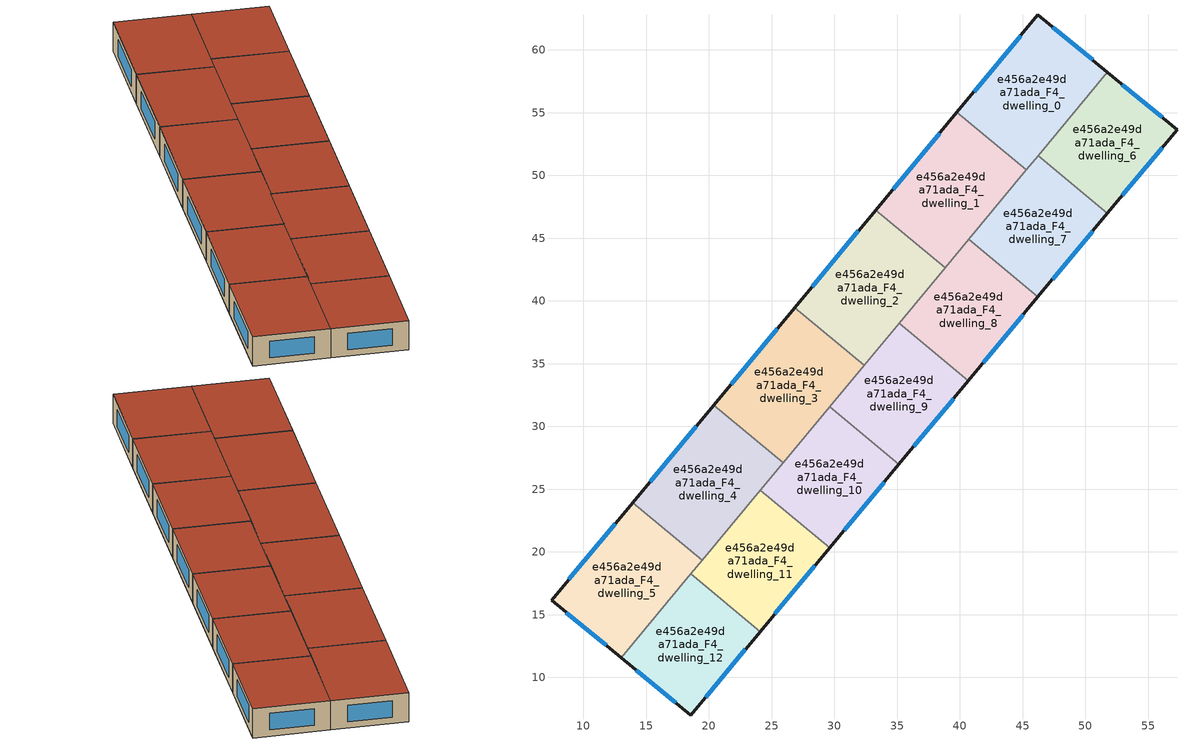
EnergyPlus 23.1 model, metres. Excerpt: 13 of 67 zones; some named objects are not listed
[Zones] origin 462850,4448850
e456a2e49da71ada_F4_dwelling_0
 floor to e456a2e49da71ada_F3_dwelling_0 (EU_floor_Construction): 51.76,58.22 45.29,50.43 39.77,55.02 46.22,62.79 z12
 wall outside (EU_wall_Construction): 51.76,58.22 46.22,62.79 39.77,55.02 z12:15
 wall to e456a2e49da71ada_F4_dwelling_1 (EU_wall_Construction): 39.77,55.02 45.29,50.43 z12:15
 wall to e456a2e49da71ada_F4_dwelling_6 (EU_wall_Construction): 46.23,51.57 51.76,58.22 z12:15
 wall to e456a2e49da71ada_F4_dwelling_7 (EU_wall_Construction): 45.29,50.43 46.23,51.57 z12:15
 window (EU_Window_Construction): 50.57,59.2 47.41,61.81 / 44.84,61.13 41.15,56.68 z12.64:14.36
 roof outside (EU_roof_Construction): 45.29,50.43 51.76,58.22 46.22,62.79 39.77,55.02 z15
e456a2e49da71ada_F4_dwelling_1
 floor to e456a2e49da71ada_F3_dwelling_1 (EU_floor_Construction): 45.29,50.43 38.83,42.66 33.31,47.24 39.77,55.02 z12
 wall outside (EU_wall_Construction): 39.77,55.02 33.31,47.24 z12:15
 wall to e456a2e49da71ada_F4_dwelling_2 (EU_wall_Construction): 33.31,47.24 38.83,42.66 z12:15
 wall to e456a2e49da71ada_F4_dwelling_7 (EU_wall_Construction): 40.7,44.9 45.29,50.43 z12:15
 wall to e456a2e49da71ada_F4_dwelling_8 (EU_wall_Construction): 38.83,42.66 40.7,44.9 z12:15
 window (EU_Window_Construction): 38.38,53.36 34.69,48.91 z12.64:14.36
 roof outside (EU_roof_Construction): 38.83,42.66 45.29,50.43 39.77,55.02 33.31,47.24 z15
e456a2e49da71ada_F4_dwelling_10
 floor to e456a2e49da71ada_F3_dwelling_10 (EU_floor_Construction): 35.15,26.99 29.62,20.32 24.09,24.91 29.63,31.58 z12
 wall outside (EU_wall_Construction): 29.62,20.32 35.15,26.99 z12:15
 wall to e456a2e49da71ada_F4_dwelling_9 (EU_wall_Construction): 35.15,26.99 29.63,31.58 z12:15
 wall to e456a2e49da71ada_F4_dwelling_11 (EU_wall_Construction): 24.09,24.91 29.62,20.32 z12:15
 wall to e456a2e49da71ada_F4_dwelling_3 (EU_wall_Construction): 29.63,31.58 25.91,27.11 z12:15
 wall to e456a2e49da71ada_F4_dwelling_4 (EU_wall_Construction): 25.91,27.11 24.09,24.91 z12:15
 window (EU_Window_Construction): 30.8,21.75 33.97,25.56 z12.64:14.36
 roof outside (EU_roof_Construction): 29.62,20.32 35.15,26.99 29.63,31.58 24.09,24.91 z15
e456a2e49da71ada_F4_dwelling_11
 floor to e456a2e49da71ada_F3_dwelling_11 (EU_floor_Construction): 29.62,20.32 24.08,13.66 18.56,18.25 24.09,24.91 z12
 wall outside (EU_wall_Construction): 24.08,13.66 29.62,20.32 z12:15
 wall to e456a2e49da71ada_F4_dwelling_12 (EU_wall_Construction): 18.56,18.25 24.08,13.66 z12:15
 wall to e456a2e49da71ada_F4_dwelling_4 (EU_wall_Construction): 24.09,24.91 19.46,19.33 z12:15
 wall to e456a2e49da71ada_F4_dwelling_5 (EU_wall_Construction): 19.46,19.33 18.56,18.25 z12:15
 window (EU_Window_Construction): 25.27,15.08 28.43,18.89 z12.64:14.36
 roof outside (EU_roof_Construction): 24.08,13.66 29.62,20.32 24.09,24.91 18.56,18.25 z15
e456a2e49da71ada_F4_dwelling_12
 floor to e456a2e49da71ada_F3_dwelling_12 (EU_floor_Construction): 24.08,13.66 18.55,7 13.01,11.57 18.56,18.25 z12
 wall outside (EU_wall_Construction): 13.01,11.57 18.55,7 24.08,13.66 z12:15
 wall to e456a2e49da71ada_F4_dwelling_5 (EU_wall_Construction): 18.56,18.25 13.01,11.57 z12:15
 window (EU_Window_Construction): 19.74,8.43 22.9,12.23 / 14.2,10.59 17.37,7.98 z12.64:14.36
 roof outside (EU_roof_Construction): 18.55,7 24.08,13.66 18.56,18.25 13.01,11.57 z15
e456a2e49da71ada_F4_dwelling_2
 floor to e456a2e49da71ada_F3_dwelling_2 (EU_floor_Construction): 38.83,42.66 32.37,34.88 26.85,39.47 33.31,47.24 z12
 wall outside (EU_wall_Construction): 33.31,47.24 26.85,39.47 z12:15
 wall to e456a2e49da71ada_F4_dwelling_3 (EU_wall_Construction): 26.85,39.47 32.37,34.88 z12:15
 wall to e456a2e49da71ada_F4_dwelling_8 (EU_wall_Construction): 35.16,38.24 38.83,42.66 z12:15
 wall to e456a2e49da71ada_F4_dwelling_9 (EU_wall_Construction): 32.37,34.88 35.16,38.24 z12:15
 window (EU_Window_Construction): 31.92,45.58 28.23,41.13 z12.64:14.36
 roof outside (EU_roof_Construction): 32.37,34.88 38.83,42.66 33.31,47.24 26.85,39.47 z15
e456a2e49da71ada_F4_dwelling_3
 floor to e456a2e49da71ada_F3_dwelling_3 (EU_floor_Construction): 32.37,34.88 25.91,27.11 20.39,31.7 26.85,39.47 z12
 wall outside (EU_wall_Construction): 26.85,39.47 20.39,31.7 z12:15
 wall to e456a2e49da71ada_F4_dwelling_4 (EU_wall_Construction): 20.39,31.7 25.91,27.11 z12:15
 wall to e456a2e49da71ada_F4_dwelling_9 (EU_wall_Construction): 29.63,31.58 32.37,34.88 z12:15
 window (EU_Window_Construction): 25.46,37.8 21.77,33.36 z12.64:14.36
 roof outside (EU_roof_Construction): 25.91,27.11 32.37,34.88 26.85,39.47 20.39,31.7 z15
e456a2e49da71ada_F4_dwelling_4
 floor to e456a2e49da71ada_F3_dwelling_4 (EU_floor_Construction): 25.91,27.11 19.46,19.33 13.93,23.92 20.39,31.7 z12
 wall outside (EU_wall_Construction): 20.39,31.7 13.93,23.92 z12:15
 wall to e456a2e49da71ada_F4_dwelling_5 (EU_wall_Construction): 13.93,23.92 19.46,19.33 z12:15
 window (EU_Window_Construction): 19.01,30.03 15.31,25.59 z12.64:14.36
 roof outside (EU_roof_Construction): 19.46,19.33 25.91,27.11 20.39,31.7 13.93,23.92 z15
e456a2e49da71ada_F4_dwelling_5
 floor to e456a2e49da71ada_F3_dwelling_5 (EU_floor_Construction): 19.46,19.33 13.01,11.57 7.47,16.14 13.93,23.92 z12
 wall outside (EU_wall_Construction): 13.93,23.92 7.47,16.14 13.01,11.57 z12:15
 window (EU_Window_Construction): 8.65,15.16 11.82,12.55 / 12.55,22.25 8.85,17.81 z12.64:14.36
 roof outside (EU_roof_Construction): 13.01,11.57 19.46,19.33 13.93,23.92 7.47,16.14 z15
e456a2e49da71ada_F4_dwelling_6
 floor to e456a2e49da71ada_F3_dwelling_6 (EU_floor_Construction): 57.3,53.66 51.76,46.98 46.23,51.57 51.76,58.22 z12
 wall outside (EU_wall_Construction): 51.76,46.98 57.3,53.66 51.76,58.22 z12:15
 wall to e456a2e49da71ada_F4_dwelling_7 (EU_wall_Construction): 46.23,51.57 51.76,46.98 z12:15
 window (EU_Window_Construction): 56.12,54.63 52.95,57.25 / 52.95,48.41 56.12,52.23 z12.64:14.36
 roof outside (EU_roof_Construction): 51.76,46.98 57.3,53.66 51.76,58.22 46.23,51.57 z15
e456a2e49da71ada_F4_dwelling_7
 floor to e456a2e49da71ada_F3_dwelling_7 (EU_floor_Construction): 51.76,46.98 46.22,40.32 40.7,44.91 46.23,51.57 z12
 wall outside (EU_wall_Construction): 46.22,40.32 51.76,46.98 z12:15
 wall to e456a2e49da71ada_F4_dwelling_8 (EU_wall_Construction): 40.7,44.91 46.22,40.32 z12:15
 window (EU_Window_Construction): 47.41,41.74 50.57,45.55 z12.64:14.36
 roof outside (EU_roof_Construction): 46.22,40.32 51.76,46.98 46.23,51.57 40.7,44.91 z15
e456a2e49da71ada_F4_dwelling_8
 floor to e456a2e49da71ada_F3_dwelling_8 (EU_floor_Construction): 46.22,40.32 40.69,33.65 35.16,38.24 40.7,44.91 z12
 wall outside (EU_wall_Construction): 40.69,33.65 46.22,40.32 z12:15
 wall to e456a2e49da71ada_F4_dwelling_9 (EU_wall_Construction): 35.16,38.24 40.69,33.65 z12:15
 window (EU_Window_Construction): 41.87,35.08 45.04,38.89 z12.64:14.36
 roof outside (EU_roof_Construction): 40.69,33.65 46.22,40.32 40.7,44.91 35.16,38.24 z15
e456a2e49da71ada_F4_dwelling_9
 floor to e456a2e49da71ada_F3_dwelling_9 (EU_floor_Construction): 40.69,33.65 35.15,26.99 29.63,31.58 35.16,38.24 z12
 wall outside (EU_wall_Construction): 35.15,26.99 40.69,33.65 z12:15
 window (EU_Window_Construction): 36.34,28.41 39.5,32.22 z12.64:14.36
 roof outside (EU_roof_Construction): 35.15,26.99 40.69,33.65 35.16,38.24 29.63,31.58 z15
[Building]
EU S2 Campaign: North Axis=0; Terrain=City; Solar Distribution=FullExterior
[Site:Location]
Yerevan-Zvartnots.Intl.AP: Latitude=40.15; Longitude=44.383; Time Zone=4; Elevation=854
[SizingPeriod:WeatherFileDays]
AnnualSizingPeriod: Begin Month=1; Begin Day of Month=1; End Month=12; End Day of Month=31; Day of Week for Start Day=Monday; Use Weather File Daylight Saving Period=No; Use Weather File Rain and Snow Indicators=No
[MATERIAL]
EU_InternalMass_Material: Roughness=MediumRough; Thickness=0.1; Conductivity=1; Density=1800; Specific Heat=900; Thermal Absorptance=0.9; Solar Absorptance=0.7; Visible Absorptance=0.7
[MATERIAL:NOMASS] Roughness=MediumRough; Thermal Absorptance=0.9; Solar Absorptance=0.7; Visible Absorptance=0.7
Name | Thermal Resistance
EU_wall_NoMass | 1.05043
EU_roof_NoMass | 1.45357
EU_floor_NoMass | 0.478065
[WINDOWMATERIAL:SIMPLEGLAZINGSYSTEM]
EU_Window_SimpleGlazing: UFactor=2.5566; Solar Heat Gain Coefficient=0.75; Visible Transmittance=0.75
[CONSTRUCTION]
EU_wall_Construction: EU_wall_NoMass
EU_roof_Construction: EU_roof_NoMass
EU_floor_Construction: EU_floor_NoMass
EU_Window_Construction: EU_Window_SimpleGlazing
EU_InternalMass_Construction: EU_InternalMass_Material
[ZONE] Type=1; Multiplier=1; Ceiling Height=autocalculate; Floor Area=autocalculate; Part of Total Floor Area=Yes
Name | Volume
e456a2e49da71ada_F4_dwelling_0 | 217.769
e456a2e49da71ada_F4_dwelling_1 | 217.785
e456a2e49da71ada_F4_dwelling_10; e456a2e49da71ada_F4_dwelling_8; e456a2e49da71ada_F4_dwelling_9 | 186.689
e456a2e49da71ada_F4_dwelling_11 | 186.69
e456a2e49da71ada_F4_dwelling_12 | 186.67
e456a2e49da71ada_F4_dwelling_2 | 217.767
e456a2e49da71ada_F4_dwelling_3 | 217.774
e456a2e49da71ada_F4_dwelling_4 | 217.787
e456a2e49da71ada_F4_dwelling_5 | 217.764
e456a2e49da71ada_F4_dwelling_6 | 186.684
e456a2e49da71ada_F4_dwelling_7 | 186.686
[INTERNALMASS] Construction=EU_InternalMass_Construction
Name | Zone or ZoneList | Surface Area
e456a2e49da71ada_F4_dwelling_0_EU_InternalMass | e456a2e49da71ada_F4_dwelling_0 | 72.5896
e456a2e49da71ada_F4_dwelling_1_EU_InternalMass | e456a2e49da71ada_F4_dwelling_1 | 72.595
e456a2e49da71ada_F4_dwelling_2_EU_InternalMass | e456a2e49da71ada_F4_dwelling_2 | 72.589
e456a2e49da71ada_F4_dwelling_3_EU_InternalMass | e456a2e49da71ada_F4_dwelling_3 | 72.5915
e456a2e49da71ada_F4_dwelling_4_EU_InternalMass | e456a2e49da71ada_F4_dwelling_4 | 72.5956
e456a2e49da71ada_F4_dwelling_5_EU_InternalMass | e456a2e49da71ada_F4_dwelling_5 | 72.5883
e456a2e49da71ada_F4_dwelling_6_EU_InternalMass | e456a2e49da71ada_F4_dwelling_6 | 62.2278
e456a2e49da71ada_F4_dwelling_7_EU_InternalMass | e456a2e49da71ada_F4_dwelling_7 | 62.2288
e456a2e49da71ada_F4_dwelling_8_EU_InternalMass | e456a2e49da71ada_F4_dwelling_8 | 62.2299
e456a2e49da71ada_F4_dwelling_9_EU_InternalMass | e456a2e49da71ada_F4_dwelling_9 | 62.2299
e456a2e49da71ada_F4_dwelling_10_EU_InternalMass | e456a2e49da71ada_F4_dwelling_10 | 62.2299
e456a2e49da71ada_F4_dwelling_11_EU_InternalMass | e456a2e49da71ada_F4_dwelling_11 | 62.2299
e456a2e49da71ada_F4_dwelling_12_EU_InternalMass | e456a2e49da71ada_F4_dwelling_12 | 62.2234
[OTHEREQUIPMENT] Fuel Type=Electricity; Design Level Calculation Method=Watts/Area; Power per Zone Floor Area=1; Fraction Latent=0; Fraction Radiant=0; Fraction Lost=0; Carbon Dioxide Generation Rate=0; EndUse Subcategory=EU_Step8_InternalGains
Name | Zone or ZoneList or Space or SpaceList | Schedule
EU_Step8_InternalGain_e456a2e49da71ada_F4_dwelling_0_f000 | e456a2e49da71ada_F4_dwelling_0 | EU_Step8_GainSchedule_e456a2e49da71ada_F4_dwelling_0_f000
EU_Step8_InternalGain_e456a2e49da71ada_F4_dwelling_1_f000 | e456a2e49da71ada_F4_dwelling_1 | EU_Step8_GainSchedule_e456a2e49da71ada_F4_dwelling_1_f000
EU_Step8_InternalGain_e456a2e49da71ada_F4_dwelling_2_f000 | e456a2e49da71ada_F4_dwelling_2 | EU_Step8_GainSchedule_e456a2e49da71ada_F4_dwelling_2_f000
EU_Step8_InternalGain_e456a2e49da71ada_F4_dwelling_3_f000 | e456a2e49da71ada_F4_dwelling_3 | EU_Step8_GainSchedule_e456a2e49da71ada_F4_dwelling_3_f000
EU_Step8_InternalGain_e456a2e49da71ada_F4_dwelling_4_f000 | e456a2e49da71ada_F4_dwelling_4 | EU_Step8_GainSchedule_e456a2e49da71ada_F4_dwelling_4_f000
EU_Step8_InternalGain_e456a2e49da71ada_F4_dwelling_5_f000 | e456a2e49da71ada_F4_dwelling_5 | EU_Step8_GainSchedule_e456a2e49da71ada_F4_dwelling_5_f000
EU_Step8_InternalGain_e456a2e49da71ada_F4_dwelling_6_f000 | e456a2e49da71ada_F4_dwelling_6 | EU_Step8_GainSchedule_e456a2e49da71ada_F4_dwelling_6_f000
EU_Step8_InternalGain_e456a2e49da71ada_F4_dwelling_7_f000 | e456a2e49da71ada_F4_dwelling_7 | EU_Step8_GainSchedule_e456a2e49da71ada_F4_dwelling_7_f000
EU_Step8_InternalGain_e456a2e49da71ada_F4_dwelling_8_f000 | e456a2e49da71ada_F4_dwelling_8 | EU_Step8_GainSchedule_e456a2e49da71ada_F4_dwelling_8_f000
EU_Step8_InternalGain_e456a2e49da71ada_F4_dwelling_9_f000 | e456a2e49da71ada_F4_dwelling_9 | EU_Step8_GainSchedule_e456a2e49da71ada_F4_dwelling_9_f000
EU_Step8_InternalGain_e456a2e49da71ada_F4_dwelling_10_f000 | e456a2e49da71ada_F4_dwelling_10 | EU_Step8_GainSchedule_e456a2e49da71ada_F4_dwelling_10_f000
EU_Step8_InternalGain_e456a2e49da71ada_F4_dwelling_11_f000 | e456a2e49da71ada_F4_dwelling_11 | EU_Step8_GainSchedule_e456a2e49da71ada_F4_dwelling_11_f000
EU_Step8_InternalGain_e456a2e49da71ada_F4_dwelling_12_f000 | e456a2e49da71ada_F4_dwelling_12 | EU_Step8_GainSchedule_e456a2e49da71ada_F4_dwelling_12_f000
[ZONEVENTILATION:DESIGNFLOWRATE] Schedule=EU_AlwaysOn; Design Flow Rate Calculation Method=AirChanges/Hour; Air Changes per Hour=0.557805; Ventilation Type=Natural; Fan Pressure Rise=0; Fan Total Efficiency=1; Constant Term Coefficient=1; Temperature Term Coefficient=0; Velocity Term Coefficient=0; Velocity Squared Term Coefficient=0; Minimum Indoor Temperature=-100; Maximum Indoor Temperature=100; Delta Temperature=-100; Minimum Outdoor Temperature=-100; Maximum Outdoor Temperature=100; Maximum Wind Speed=40
Name | Zone or ZoneList or Space or SpaceList
EU_ConstantAir_e456a2e49da71ada_F4_dwelling_0 | e456a2e49da71ada_F4_dwelling_0
EU_ConstantAir_e456a2e49da71ada_F4_dwelling_1 | e456a2e49da71ada_F4_dwelling_1
EU_ConstantAir_e456a2e49da71ada_F4_dwelling_2 | e456a2e49da71ada_F4_dwelling_2
EU_ConstantAir_e456a2e49da71ada_F4_dwelling_3 | e456a2e49da71ada_F4_dwelling_3
EU_ConstantAir_e456a2e49da71ada_F4_dwelling_4 | e456a2e49da71ada_F4_dwelling_4
EU_ConstantAir_e456a2e49da71ada_F4_dwelling_5 | e456a2e49da71ada_F4_dwelling_5
EU_ConstantAir_e456a2e49da71ada_F4_dwelling_6 | e456a2e49da71ada_F4_dwelling_6
EU_ConstantAir_e456a2e49da71ada_F4_dwelling_7 | e456a2e49da71ada_F4_dwelling_7
EU_ConstantAir_e456a2e49da71ada_F4_dwelling_8 | e456a2e49da71ada_F4_dwelling_8
EU_ConstantAir_e456a2e49da71ada_F4_dwelling_9 | e456a2e49da71ada_F4_dwelling_9
EU_ConstantAir_e456a2e49da71ada_F4_dwelling_10 | e456a2e49da71ada_F4_dwelling_10
EU_ConstantAir_e456a2e49da71ada_F4_dwelling_11 | e456a2e49da71ada_F4_dwelling_11
EU_ConstantAir_e456a2e49da71ada_F4_dwelling_12 | e456a2e49da71ada_F4_dwelling_12
[HVACTEMPLATE:ZONE:IDEALLOADSAIRSYSTEM] System Availability Schedule=EU_AlwaysOn; Maximum Heating Supply Air Temperature=50; Minimum Cooling Supply Air Temperature=13; Maximum Heating Supply Air Humidity Ratio=0.0156; Minimum Cooling Supply Air Humidity Ratio=0.0077; Heating Limit=NoLimit; Cooling Limit=NoLimit; Heating Availability Schedule=EU_AlwaysOn; Cooling Availability Schedule=EU_CoolingOff; Dehumidification Control Type=ConstantSensibleHeatRatio; Cooling Sensible Heat Ratio=0.7; Dehumidification Setpoint=60; Humidification Control Type=None; Humidification Setpoint=30; Outdoor Air Method=None; Outdoor Air Flow Rate per Person=0.00944; Outdoor Air Flow Rate per Zone Floor Area=0; Outdoor Air Flow Rate per Zone=0; Demand Controlled Ventilation Type=None; Outdoor Air Economizer Type=NoEconomizer; Heat Recovery Type=None; Sensible Heat Recovery Effectiveness=0.7; Latent Heat Recovery Effectiveness=0.65
Name | Template Thermostat
e456a2e49da71ada_F4_dwelling_0 | EU_HeatOnly_e456a2e49da71ada_F4_dwelling_0
e456a2e49da71ada_F4_dwelling_1 | EU_HeatOnly_e456a2e49da71ada_F4_dwelling_1
e456a2e49da71ada_F4_dwelling_2 | EU_HeatOnly_e456a2e49da71ada_F4_dwelling_2
e456a2e49da71ada_F4_dwelling_3 | EU_HeatOnly_e456a2e49da71ada_F4_dwelling_3
e456a2e49da71ada_F4_dwelling_4 | EU_HeatOnly_e456a2e49da71ada_F4_dwelling_4
e456a2e49da71ada_F4_dwelling_5 | EU_HeatOnly_e456a2e49da71ada_F4_dwelling_5
e456a2e49da71ada_F4_dwelling_6 | EU_HeatOnly_e456a2e49da71ada_F4_dwelling_6
e456a2e49da71ada_F4_dwelling_7 | EU_HeatOnly_e456a2e49da71ada_F4_dwelling_7
e456a2e49da71ada_F4_dwelling_8 | EU_HeatOnly_e456a2e49da71ada_F4_dwelling_8
e456a2e49da71ada_F4_dwelling_9 | EU_HeatOnly_e456a2e49da71ada_F4_dwelling_9
e456a2e49da71ada_F4_dwelling_10 | EU_HeatOnly_e456a2e49da71ada_F4_dwelling_10
e456a2e49da71ada_F4_dwelling_11 | EU_HeatOnly_e456a2e49da71ada_F4_dwelling_11
e456a2e49da71ada_F4_dwelling_12 | EU_HeatOnly_e456a2e49da71ada_F4_dwelling_12
[SIZING:ZONE] Zone Cooling Design Supply Air Temperature Input Method=SupplyAirTemperature; Zone Cooling Design Supply Air Temperature=13; Zone Heating Design Supply Air Temperature Input Method=SupplyAirTemperature; Zone Heating Design Supply Air Temperature=50; Zone Cooling Design Supply Air Humidity Ratio=0.008; Zone Heating Design Supply Air Humidity Ratio=0.008; Cooling Design Air Flow Method=DesignDay; Cooling Design Air Flow Rate=0; Cooling Minimum Air Flow per Zone Floor Area=0.000762; Cooling Minimum Air Flow=0; Cooling Minimum Air Flow Fraction=0.2; Heating Design Air Flow Method=DesignDay; Heating Design Air Flow Rate=0; Heating Maximum Air Flow per Zone Floor Area=0.002032; Heating Maximum Air Flow=0.141576; Heating Maximum Air Flow Fraction=0.3; Account for Dedicated Outdoor Air System=No; Dedicated Outdoor Air System Control Strategy=NeutralSupplyAir; Dedicated Outdoor Air Low Setpoint Temperature for Design=autosize; Dedicated Outdoor Air High Setpoint Temperature for Design=autosize; Zone Load Sizing Method=Sensible Load Only No Latent Load; Zone Latent Cooling Design Supply Air Humidity Ratio Input Method=HumidityRatioDifference; Zone Cooling Design Supply Air Humidity Ratio Difference=0.005; Zone Latent Heating Design Supply Air Humidity Ratio Input Method=HumidityRatioDifference; Zone Humidification Design Supply Air Humidity Ratio Difference=0.005
e456a2e49da71ada_F4_dwelling_0; e456a2e49da71ada_F4_dwelling_1; e456a2e49da71ada_F4_dwelling_2; e456a2e49da71ada_F4_dwelling_3; e456a2e49da71ada_F4_dwelling_4; e456a2e49da71ada_F4_dwelling_5; e456a2e49da71ada_F4_dwelling_6; e456a2e49da71ada_F4_dwelling_7; e456a2e49da71ada_F4_dwelling_8; e456a2e49da71ada_F4_dwelling_9; e456a2e49da71ada_F4_dwelling_10; e456a2e49da71ada_F4_dwelling_11; e456a2e49da71ada_F4_dwelling_12
[SCHEDULE:CONSTANT]
Name | Hourly Value
EU_AlwaysOn | 1
EU_CoolingOff | 0
[SCHEDULE:FILE] Column Number=1; Rows to Skip at Top=0; Number of Hours of Data=8760; Column Separator=Comma; Interpolate to Timestep=No; Minutes per Item=60; Adjust Schedule for Daylight Savings=Yes
Name | File
EU_Step8_GainSchedule_e456a2e49da71ada_F4_dwelling_0_f000 | ../../schedules/e456a2e49da71ada/e456a2e49da71ada_F4_dwelling_0_f000_gain.csv
EU_Step8_GainSchedule_e456a2e49da71ada_F4_dwelling_1_f000 | ../../schedules/e456a2e49da71ada/e456a2e49da71ada_F4_dwelling_1_f000_gain.csv
EU_Step8_GainSchedule_e456a2e49da71ada_F4_dwelling_2_f000 | ../../schedules/e456a2e49da71ada/e456a2e49da71ada_F4_dwelling_2_f000_gain.csv
EU_Step8_GainSchedule_e456a2e49da71ada_F4_dwelling_3_f000 | ../../schedules/e456a2e49da71ada/e456a2e49da71ada_F4_dwelling_3_f000_gain.csv
EU_Step8_GainSchedule_e456a2e49da71ada_F4_dwelling_4_f000 | ../../schedules/e456a2e49da71ada/e456a2e49da71ada_F4_dwelling_4_f000_gain.csv
EU_Step8_GainSchedule_e456a2e49da71ada_F4_dwelling_5_f000 | ../../schedules/e456a2e49da71ada/e456a2e49da71ada_F4_dwelling_5_f000_gain.csv
EU_Step8_GainSchedule_e456a2e49da71ada_F4_dwelling_6_f000 | ../../schedules/e456a2e49da71ada/e456a2e49da71ada_F4_dwelling_6_f000_gain.csv
EU_Step8_GainSchedule_e456a2e49da71ada_F4_dwelling_7_f000 | ../../schedules/e456a2e49da71ada/e456a2e49da71ada_F4_dwelling_7_f000_gain.csv
EU_Step8_GainSchedule_e456a2e49da71ada_F4_dwelling_8_f000 | ../../schedules/e456a2e49da71ada/e456a2e49da71ada_F4_dwelling_8_f000_gain.csv
EU_Step8_GainSchedule_e456a2e49da71ada_F4_dwelling_9_f000 | ../../schedules/e456a2e49da71ada/e456a2e49da71ada_F4_dwelling_9_f000_gain.csv
EU_Step8_GainSchedule_e456a2e49da71ada_F4_dwelling_10_f000 | ../../schedules/e456a2e49da71ada/e456a2e49da71ada_F4_dwelling_10_f000_gain.csv
EU_Step8_GainSchedule_e456a2e49da71ada_F4_dwelling_11_f000 | ../../schedules/e456a2e49da71ada/e456a2e49da71ada_F4_dwelling_11_f000_gain.csv
EU_Step8_GainSchedule_e456a2e49da71ada_F4_dwelling_12_f000 | ../../schedules/e456a2e49da71ada/e456a2e49da71ada_F4_dwelling_12_f000_gain.csv
